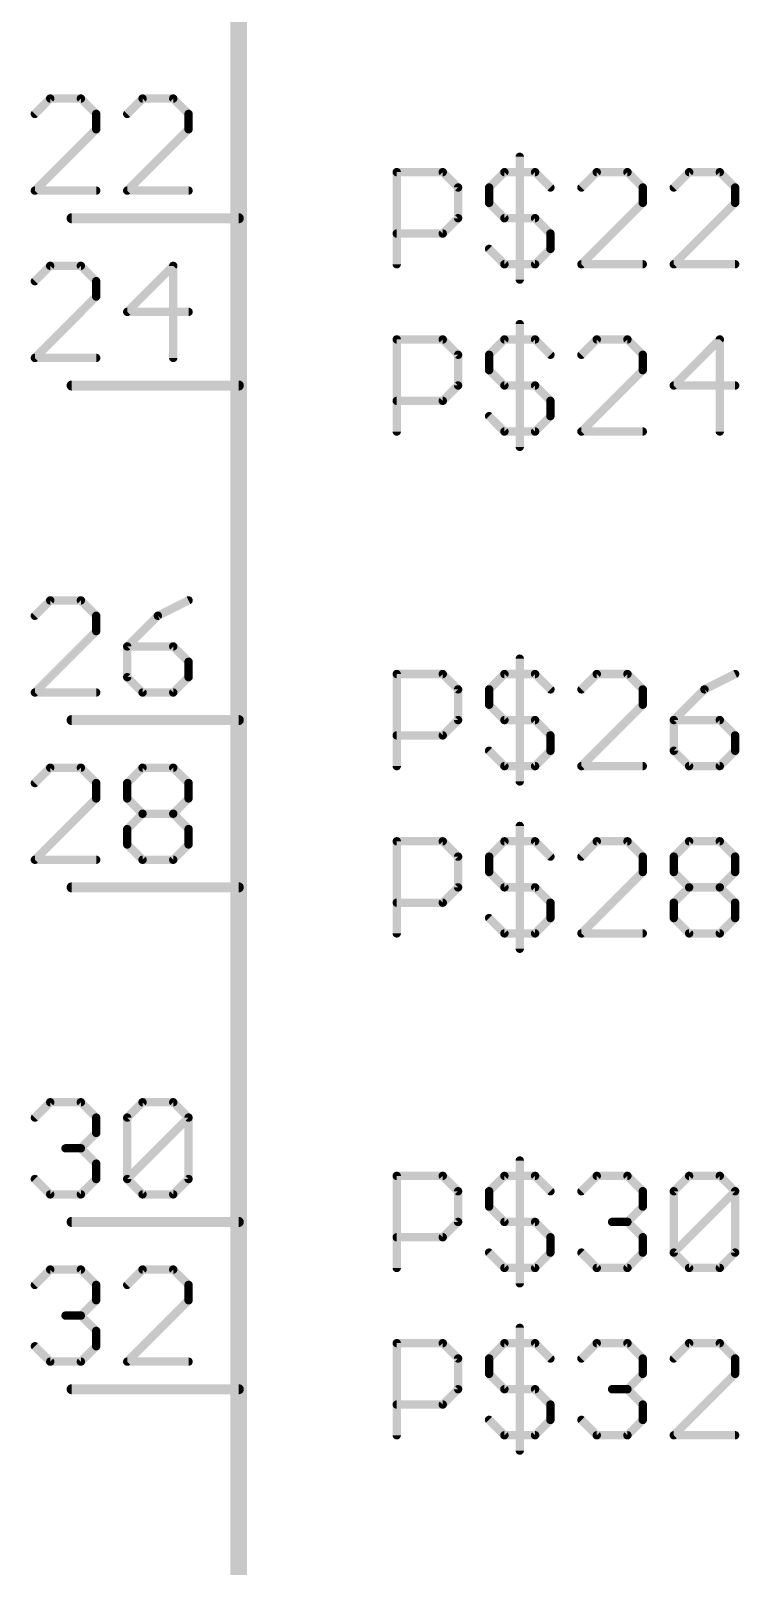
# Model space of a CAD drawing. Extents: x -72 to 265, y -97 to 216.
# Drawn here: x -26.02 to -15.25, y 147.17 to 170.49 of the extents above; entities that cross this region are included whole.
import ezdxf

# ---------------------------------------------------------------- set-up
doc = ezdxf.new("R2010")
doc.units = 0
doc.layers.add('94', color=14, linetype='CONTINUOUS')
doc.layers.add('95', color=251, linetype='CONTINUOUS')

msp = doc.modelspace()

# ---------------------------------------------------------------- linework, layer by layer
at = {"layer": '94'}
for points, const_width in [([(-22.86, 210.82), (-22.86, 132.08)], 0.254), ([(-25.4, 167.64), (-22.86, 167.64)], 0.1524), ([(-25.4, 165.1), (-22.86, 165.1)], 0.1524), ([(-25.4, 160.02), (-22.86, 160.02)], 0.1524), ([(-25.4, 157.48), (-22.86, 157.48)], 0.1524), ([(-25.4, 152.4), (-22.86, 152.4)], 0.1524), ([(-25.4, 149.86), (-22.86, 149.86)], 0.1524)]:
    msp.add_lwpolyline(points, dxfattribs=dict(at, const_width=const_width))
at = {"layer": '94', "const_width": 0.0762}
for points in [[(-25.4, 167.6781, 1), (-25.4, 167.6019)], [(-22.86, 167.6019, 1), (-22.86, 167.6781)], [(-25.4, 165.1381, 1), (-25.4, 165.0619)], [(-22.86, 165.0619, 1), (-22.86, 165.1381)], [(-25.4, 160.0581, 1), (-25.4, 159.9819)], [(-22.86, 159.9819, 1), (-22.86, 160.0581)], [(-25.4, 157.5181, 1), (-25.4, 157.4419)], [(-22.86, 157.4419, 1), (-22.86, 157.5181)], [(-25.4, 152.4381, 1), (-25.4, 152.3619)], [(-22.86, 152.3619, 1), (-22.86, 152.4381)], [(-25.4, 149.8981, 1), (-25.4, 149.8219)], [(-22.86, 149.8219, 1), (-22.86, 149.8981)]]:
    msp.add_lwpolyline(points, format="xyb", dxfattribs=at)
at = {"layer": '95', "const_width": 0.127}
for points in [[(-25.7256, 169.4573), (-25.9587, 169.2243)], [(-25.2596, 169.4573), (-25.7256, 169.4573)], [(-25.0265, 169.2243), (-25.2596, 169.4573)], [(-24.3223, 169.4573), (-24.5554, 169.2243)], [(-23.8563, 169.4573), (-24.3223, 169.4573)], [(-23.6233, 169.2243), (-23.8563, 169.4573)], [(-25.0265, 168.9912), (-25.0265, 169.2243)], [(-23.6233, 168.9912), (-23.6233, 169.2243)], [(-25.9587, 168.0591), (-25.0265, 168.9912)], [(-24.5554, 168.0591), (-23.6233, 168.9912)], [(-18.5904, 168.5727), (-18.5904, 166.7085)], [(-20.4597, 166.9415), (-20.4597, 168.3397)], [(-20.4597, 168.3397), (-19.7606, 168.3397)], [(-19.7606, 168.3397), (-19.5276, 168.1067)], [(-19.0564, 168.1067), (-18.8234, 168.3397)], [(-18.8234, 168.3397), (-18.3573, 168.3397)], [(-18.3573, 168.3397), (-18.1243, 168.1067)], [(-17.4201, 168.3397), (-17.6531, 168.1067)], [(-16.954, 168.3397), (-17.4201, 168.3397)], [(-16.721, 168.1067), (-16.954, 168.3397)], [(-16.0168, 168.3397), (-16.2499, 168.1067)], [(-15.5508, 168.3397), (-16.0168, 168.3397)], [(-15.3177, 168.1067), (-15.5508, 168.3397)], [(-25.0265, 168.0591), (-25.9587, 168.0591)], [(-23.6233, 168.0591), (-24.5554, 168.0591)], [(-19.5276, 168.1067), (-19.5276, 167.6406)], [(-19.0564, 167.8736), (-19.0564, 168.1067)], [(-16.721, 167.8736), (-16.721, 168.1067)], [(-15.3177, 167.8736), (-15.3177, 168.1067)], [(-18.8234, 167.6406), (-19.0564, 167.8736)], [(-17.6531, 166.9415), (-16.721, 167.8736)], [(-16.2499, 166.9415), (-15.3177, 167.8736)], [(-19.5276, 167.6406), (-19.7606, 167.4076)], [(-18.3573, 167.6406), (-18.8234, 167.6406)], [(-18.1243, 167.4076), (-18.3573, 167.6406)], [(-19.7606, 167.4076), (-20.4597, 167.4076)], [(-18.1243, 167.1745), (-18.1243, 167.4076)], [(-19.0564, 167.1745), (-18.8234, 166.9415)], [(-18.3573, 166.9415), (-18.1243, 167.1745)], [(-25.7256, 166.9173), (-25.9587, 166.6843)], [(-25.2596, 166.9173), (-25.7256, 166.9173)], [(-25.0265, 166.6843), (-25.2596, 166.9173)], [(-23.8563, 166.9173), (-24.5554, 166.2182)], [(-23.8563, 165.5191), (-23.8563, 166.9173)], [(-18.8234, 166.9415), (-18.3573, 166.9415)], [(-16.721, 166.9415), (-17.6531, 166.9415)], [(-15.3177, 166.9415), (-16.2499, 166.9415)], [(-25.0265, 166.4512), (-25.0265, 166.6843)], [(-25.9587, 165.5191), (-25.0265, 166.4512)], [(-24.5554, 166.2182), (-23.6233, 166.2182)], [(-18.5904, 166.0327), (-18.5904, 164.1685)], [(-20.4597, 164.4015), (-20.4597, 165.7997)], [(-20.4597, 165.7997), (-19.7606, 165.7997)], [(-19.7606, 165.7997), (-19.5276, 165.5667)], [(-19.0564, 165.5667), (-18.8234, 165.7997)], [(-18.8234, 165.7997), (-18.3573, 165.7997)], [(-18.3573, 165.7997), (-18.1243, 165.5667)], [(-17.4201, 165.7997), (-17.6531, 165.5667)], [(-16.954, 165.7997), (-17.4201, 165.7997)], [(-16.721, 165.5667), (-16.954, 165.7997)], [(-15.5508, 165.7997), (-16.2499, 165.1006)], [(-15.5508, 164.4015), (-15.5508, 165.7997)], [(-25.0265, 165.5191), (-25.9587, 165.5191)], [(-19.5276, 165.5667), (-19.5276, 165.1006)], [(-19.0564, 165.3336), (-19.0564, 165.5667)], [(-16.721, 165.3336), (-16.721, 165.5667)], [(-18.8234, 165.1006), (-19.0564, 165.3336)], [(-17.6531, 164.4015), (-16.721, 165.3336)], [(-19.5276, 165.1006), (-19.7606, 164.8676)], [(-18.3573, 165.1006), (-18.8234, 165.1006)], [(-18.1243, 164.8676), (-18.3573, 165.1006)], [(-16.2499, 165.1006), (-15.3177, 165.1006)], [(-19.7606, 164.8676), (-20.4597, 164.8676)], [(-18.1243, 164.6345), (-18.1243, 164.8676)], [(-19.0564, 164.6345), (-18.8234, 164.4015)], [(-18.3573, 164.4015), (-18.1243, 164.6345)], [(-18.8234, 164.4015), (-18.3573, 164.4015)], [(-16.721, 164.4015), (-17.6531, 164.4015)], [(-25.7256, 161.8373), (-25.9587, 161.6043)], [(-25.2596, 161.8373), (-25.7256, 161.8373)], [(-25.0265, 161.6043), (-25.2596, 161.8373)], [(-23.6233, 161.8373), (-24.0893, 161.6043)], [(-25.0265, 161.3712), (-25.0265, 161.6043)], [(-24.0893, 161.6043), (-24.5554, 161.1382)], [(-25.9587, 160.4391), (-25.0265, 161.3712)], [(-24.5554, 161.1382), (-24.5554, 160.6721)], [(-23.8563, 161.1382), (-24.5554, 161.1382)], [(-23.6233, 160.9052), (-23.8563, 161.1382)], [(-23.6233, 160.6721), (-23.6233, 160.9052)], [(-18.5904, 160.9527), (-18.5904, 159.0885)], [(-24.5554, 160.6721), (-24.3223, 160.4391)], [(-23.8563, 160.4391), (-23.6233, 160.6721)], [(-20.4597, 159.3215), (-20.4597, 160.7197)], [(-20.4597, 160.7197), (-19.7606, 160.7197)], [(-19.7606, 160.7197), (-19.5276, 160.4867)], [(-19.0564, 160.4867), (-18.8234, 160.7197)], [(-18.8234, 160.7197), (-18.3573, 160.7197)], [(-18.3573, 160.7197), (-18.1243, 160.4867)], [(-17.4201, 160.7197), (-17.6531, 160.4867)], [(-16.954, 160.7197), (-17.4201, 160.7197)], [(-16.721, 160.4867), (-16.954, 160.7197)], [(-15.3177, 160.7197), (-15.7838, 160.4867)], [(-25.0265, 160.4391), (-25.9587, 160.4391)], [(-24.3223, 160.4391), (-23.8563, 160.4391)], [(-19.5276, 160.4867), (-19.5276, 160.0206)], [(-19.0564, 160.2536), (-19.0564, 160.4867)], [(-16.721, 160.2536), (-16.721, 160.4867)], [(-15.7838, 160.4867), (-16.2499, 160.0206)], [(-18.8234, 160.0206), (-19.0564, 160.2536)], [(-17.6531, 159.3215), (-16.721, 160.2536)], [(-19.5276, 160.0206), (-19.7606, 159.7876)], [(-18.3573, 160.0206), (-18.8234, 160.0206)], [(-18.1243, 159.7876), (-18.3573, 160.0206)], [(-16.2499, 160.0206), (-16.2499, 159.5545)], [(-15.5508, 160.0206), (-16.2499, 160.0206)], [(-15.3177, 159.7876), (-15.5508, 160.0206)], [(-19.7606, 159.7876), (-20.4597, 159.7876)], [(-18.1243, 159.5545), (-18.1243, 159.7876)], [(-15.3177, 159.5545), (-15.3177, 159.7876)], [(-19.0564, 159.5545), (-18.8234, 159.3215)], [(-18.3573, 159.3215), (-18.1243, 159.5545)], [(-16.2499, 159.5545), (-16.0168, 159.3215)], [(-15.5508, 159.3215), (-15.3177, 159.5545)], [(-25.7256, 159.2973), (-25.9587, 159.0643)], [(-25.2596, 159.2973), (-25.7256, 159.2973)], [(-25.0265, 159.0643), (-25.2596, 159.2973)], [(-24.5554, 159.0643), (-24.3223, 159.2973)], [(-24.3223, 159.2973), (-23.8563, 159.2973)], [(-23.8563, 159.2973), (-23.6233, 159.0643)], [(-18.8234, 159.3215), (-18.3573, 159.3215)], [(-16.721, 159.3215), (-17.6531, 159.3215)], [(-16.0168, 159.3215), (-15.5508, 159.3215)], [(-25.0265, 158.8312), (-25.0265, 159.0643)], [(-24.5554, 158.8312), (-24.5554, 159.0643)], [(-23.6233, 159.0643), (-23.6233, 158.8312)], [(-25.9587, 157.8991), (-25.0265, 158.8312)], [(-24.3223, 158.5982), (-24.5554, 158.8312)], [(-23.6233, 158.8312), (-23.8563, 158.5982)], [(-24.5554, 158.3652), (-24.3223, 158.5982)], [(-24.3223, 158.5982), (-23.8563, 158.5982)], [(-23.8563, 158.5982), (-23.6233, 158.3652)], [(-24.5554, 158.1321), (-24.5554, 158.3652)], [(-23.6233, 158.3652), (-23.6233, 158.1321)], [(-18.5904, 158.4127), (-18.5904, 156.5485)], [(-24.3223, 157.8991), (-24.5554, 158.1321)], [(-23.6233, 158.1321), (-23.8563, 157.8991)], [(-20.4597, 156.7815), (-20.4597, 158.1797)], [(-20.4597, 158.1797), (-19.7606, 158.1797)], [(-19.7606, 158.1797), (-19.5276, 157.9467)], [(-19.0564, 157.9467), (-18.8234, 158.1797)], [(-18.8234, 158.1797), (-18.3573, 158.1797)], [(-18.3573, 158.1797), (-18.1243, 157.9467)], [(-17.4201, 158.1797), (-17.6531, 157.9467)], [(-16.954, 158.1797), (-17.4201, 158.1797)], [(-16.721, 157.9467), (-16.954, 158.1797)], [(-16.2499, 157.9467), (-16.0168, 158.1797)], [(-16.0168, 158.1797), (-15.5508, 158.1797)], [(-15.5508, 158.1797), (-15.3177, 157.9467)], [(-25.0265, 157.8991), (-25.9587, 157.8991)], [(-23.8563, 157.8991), (-24.3223, 157.8991)], [(-19.5276, 157.9467), (-19.5276, 157.4806)], [(-19.0564, 157.7136), (-19.0564, 157.9467)], [(-16.721, 157.7136), (-16.721, 157.9467)], [(-16.2499, 157.7136), (-16.2499, 157.9467)], [(-15.3177, 157.9467), (-15.3177, 157.7136)], [(-18.8234, 157.4806), (-19.0564, 157.7136)], [(-17.6531, 156.7815), (-16.721, 157.7136)], [(-16.0168, 157.4806), (-16.2499, 157.7136)], [(-15.3177, 157.7136), (-15.5508, 157.4806)], [(-19.5276, 157.4806), (-19.7606, 157.2476)], [(-18.3573, 157.4806), (-18.8234, 157.4806)], [(-18.1243, 157.2476), (-18.3573, 157.4806)], [(-16.2499, 157.2476), (-16.0168, 157.4806)], [(-16.0168, 157.4806), (-15.5508, 157.4806)], [(-15.5508, 157.4806), (-15.3177, 157.2476)], [(-19.7606, 157.2476), (-20.4597, 157.2476)], [(-18.1243, 157.0145), (-18.1243, 157.2476)], [(-16.2499, 157.0145), (-16.2499, 157.2476)], [(-15.3177, 157.2476), (-15.3177, 157.0145)], [(-19.0564, 157.0145), (-18.8234, 156.7815)], [(-18.3573, 156.7815), (-18.1243, 157.0145)], [(-16.0168, 156.7815), (-16.2499, 157.0145)], [(-15.3177, 157.0145), (-15.5508, 156.7815)], [(-18.8234, 156.7815), (-18.3573, 156.7815)], [(-16.721, 156.7815), (-17.6531, 156.7815)], [(-15.5508, 156.7815), (-16.0168, 156.7815)], [(-25.9587, 153.9843), (-25.7256, 154.2173)], [(-25.7256, 154.2173), (-25.2596, 154.2173)], [(-25.2596, 154.2173), (-25.0265, 153.9843)], [(-24.5554, 153.9843), (-24.3223, 154.2173)], [(-24.3223, 154.2173), (-23.8563, 154.2173)], [(-23.8563, 154.2173), (-23.6233, 153.9843)], [(-25.0265, 153.9843), (-25.0265, 153.7512)], [(-24.5554, 153.0521), (-24.5554, 153.9843)], [(-24.5554, 153.0521), (-23.6233, 153.9843)], [(-23.6233, 153.9843), (-23.6233, 153.0521)], [(-25.0265, 153.7512), (-25.2596, 153.5182)], [(-25.2596, 153.5182), (-25.4926, 153.5182)], [(-25.2596, 153.5182), (-25.0265, 153.2852)], [(-25.0265, 153.2852), (-25.0265, 153.0521)], [(-18.5904, 153.3327), (-18.5904, 151.4685)], [(-25.7256, 152.8191), (-25.9587, 153.0521)], [(-25.0265, 153.0521), (-25.2596, 152.8191)], [(-24.3223, 152.8191), (-24.5554, 153.0521)], [(-23.6233, 153.0521), (-23.8563, 152.8191)], [(-20.4597, 151.7015), (-20.4597, 153.0997)], [(-20.4597, 153.0997), (-19.7606, 153.0997)], [(-19.7606, 153.0997), (-19.5276, 152.8667)], [(-19.0564, 152.8667), (-18.8234, 153.0997)], [(-18.8234, 153.0997), (-18.3573, 153.0997)], [(-18.3573, 153.0997), (-18.1243, 152.8667)], [(-17.6531, 152.8667), (-17.4201, 153.0997)], [(-17.4201, 153.0997), (-16.954, 153.0997)], [(-16.954, 153.0997), (-16.721, 152.8667)], [(-16.2499, 152.8667), (-16.0168, 153.0997)], [(-16.0168, 153.0997), (-15.5508, 153.0997)], [(-15.5508, 153.0997), (-15.3177, 152.8667)], [(-25.2596, 152.8191), (-25.7256, 152.8191)], [(-23.8563, 152.8191), (-24.3223, 152.8191)], [(-19.5276, 152.8667), (-19.5276, 152.4006)], [(-19.0564, 152.6336), (-19.0564, 152.8667)], [(-16.721, 152.8667), (-16.721, 152.6336)], [(-16.2499, 151.9345), (-16.2499, 152.8667)], [(-16.2499, 151.9345), (-15.3177, 152.8667)], [(-15.3177, 152.8667), (-15.3177, 151.9345)], [(-18.8234, 152.4006), (-19.0564, 152.6336)], [(-16.721, 152.6336), (-16.954, 152.4006)], [(-19.5276, 152.4006), (-19.7606, 152.1676)], [(-18.3573, 152.4006), (-18.8234, 152.4006)], [(-18.1243, 152.1676), (-18.3573, 152.4006)], [(-16.954, 152.4006), (-17.1871, 152.4006)], [(-16.954, 152.4006), (-16.721, 152.1676)], [(-19.7606, 152.1676), (-20.4597, 152.1676)], [(-18.1243, 151.9345), (-18.1243, 152.1676)], [(-16.721, 152.1676), (-16.721, 151.9345)], [(-19.0564, 151.9345), (-18.8234, 151.7015)], [(-18.3573, 151.7015), (-18.1243, 151.9345)], [(-17.4201, 151.7015), (-17.6531, 151.9345)], [(-16.721, 151.9345), (-16.954, 151.7015)], [(-16.0168, 151.7015), (-16.2499, 151.9345)], [(-15.3177, 151.9345), (-15.5508, 151.7015)], [(-25.9587, 151.4443), (-25.7256, 151.6773)], [(-25.7256, 151.6773), (-25.2596, 151.6773)], [(-25.2596, 151.6773), (-25.0265, 151.4443)], [(-24.3223, 151.6773), (-24.5554, 151.4443)], [(-23.8563, 151.6773), (-24.3223, 151.6773)], [(-23.6233, 151.4443), (-23.8563, 151.6773)], [(-18.8234, 151.7015), (-18.3573, 151.7015)], [(-16.954, 151.7015), (-17.4201, 151.7015)], [(-15.5508, 151.7015), (-16.0168, 151.7015)], [(-25.0265, 151.4443), (-25.0265, 151.2112)], [(-23.6233, 151.2112), (-23.6233, 151.4443)], [(-25.0265, 151.2112), (-25.2596, 150.9782)], [(-24.5554, 150.2791), (-23.6233, 151.2112)], [(-25.2596, 150.9782), (-25.4926, 150.9782)], [(-25.2596, 150.9782), (-25.0265, 150.7452)], [(-18.5904, 150.7927), (-18.5904, 148.9285)], [(-25.0265, 150.7452), (-25.0265, 150.5121)], [(-20.4597, 149.1615), (-20.4597, 150.5597)], [(-20.4597, 150.5597), (-19.7606, 150.5597)], [(-19.7606, 150.5597), (-19.5276, 150.3267)], [(-19.0564, 150.3267), (-18.8234, 150.5597)], [(-18.8234, 150.5597), (-18.3573, 150.5597)], [(-18.3573, 150.5597), (-18.1243, 150.3267)], [(-17.6531, 150.3267), (-17.4201, 150.5597)], [(-17.4201, 150.5597), (-16.954, 150.5597)], [(-16.954, 150.5597), (-16.721, 150.3267)], [(-16.0168, 150.5597), (-16.2499, 150.3267)], [(-15.5508, 150.5597), (-16.0168, 150.5597)], [(-15.3177, 150.3267), (-15.5508, 150.5597)], [(-25.7256, 150.2791), (-25.9587, 150.5121)], [(-25.0265, 150.5121), (-25.2596, 150.2791)], [(-19.5276, 150.3267), (-19.5276, 149.8606)], [(-19.0564, 150.0936), (-19.0564, 150.3267)], [(-16.721, 150.3267), (-16.721, 150.0936)], [(-15.3177, 150.0936), (-15.3177, 150.3267)], [(-25.2596, 150.2791), (-25.7256, 150.2791)], [(-23.6233, 150.2791), (-24.5554, 150.2791)], [(-18.8234, 149.8606), (-19.0564, 150.0936)], [(-16.721, 150.0936), (-16.954, 149.8606)], [(-16.2499, 149.1615), (-15.3177, 150.0936)], [(-19.5276, 149.8606), (-19.7606, 149.6276)], [(-18.3573, 149.8606), (-18.8234, 149.8606)], [(-18.1243, 149.6276), (-18.3573, 149.8606)], [(-16.954, 149.8606), (-17.1871, 149.8606)], [(-16.954, 149.8606), (-16.721, 149.6276)], [(-19.7606, 149.6276), (-20.4597, 149.6276)], [(-18.1243, 149.3945), (-18.1243, 149.6276)], [(-16.721, 149.6276), (-16.721, 149.3945)], [(-19.0564, 149.3945), (-18.8234, 149.1615)], [(-18.3573, 149.1615), (-18.1243, 149.3945)], [(-17.4201, 149.1615), (-17.6531, 149.3945)], [(-16.721, 149.3945), (-16.954, 149.1615)], [(-18.8234, 149.1615), (-18.3573, 149.1615)], [(-16.954, 149.1615), (-17.4201, 149.1615)], [(-15.3177, 149.1615), (-16.2499, 149.1615)]]:
    msp.add_lwpolyline(points, dxfattribs=at)
at = {"layer": '95', "const_width": 0.0635}
for points in [[(-25.7256, 169.489, 1), (-25.7256, 169.4255)], [(-25.7032, 169.4348, 1), (-25.7481, 169.4797)], [(-25.2371, 169.4797, 1), (-25.282, 169.4348)], [(-25.2596, 169.4255, 1), (-25.2596, 169.489)], [(-24.3223, 169.489, 1), (-24.3223, 169.4255)], [(-24.2999, 169.4348, 1), (-24.3448, 169.4797)], [(-23.8338, 169.4797, 1), (-23.8787, 169.4348)], [(-23.8563, 169.4255, 1), (-23.8563, 169.489)], [(-25.9811, 169.2467, 1), (-25.9362, 169.2018)], [(-24.9948, 169.2243, 1), (-25.0583, 169.2243)], [(-25.049, 169.2018, 1), (-25.0041, 169.2467)], [(-24.5778, 169.2467, 1), (-24.5329, 169.2018)], [(-23.5915, 169.2243, 1), (-23.655, 169.2243)], [(-23.6457, 169.2018, 1), (-23.6008, 169.2467)], [(-25.0041, 168.9688, 1), (-25.049, 169.0137)], [(-23.6008, 168.9688, 1), (-23.6457, 169.0137)], [(-25.0583, 168.9912, 1), (-24.9948, 168.9912)], [(-23.655, 168.9912, 1), (-23.5915, 168.9912)], [(-18.5586, 168.5727, 1), (-18.6221, 168.5727)], [(-20.428, 168.3397, 1), (-20.4915, 168.3397)], [(-20.4597, 168.3714, 1), (-20.4597, 168.3079)], [(-19.7382, 168.3621, 1), (-19.7831, 168.3172)], [(-19.7606, 168.3079, 1), (-19.7606, 168.3714)], [(-18.8234, 168.3714, 1), (-18.8234, 168.3079)], [(-18.8009, 168.3172, 1), (-18.8458, 168.3621)], [(-18.3349, 168.3621, 1), (-18.3798, 168.3172)], [(-18.3573, 168.3079, 1), (-18.3573, 168.3714)], [(-17.4201, 168.3714, 1), (-17.4201, 168.3079)], [(-17.3977, 168.3172, 1), (-17.4426, 168.3621)], [(-16.9316, 168.3621, 1), (-16.9765, 168.3172)], [(-16.954, 168.3079, 1), (-16.954, 168.3714)], [(-16.0168, 168.3714, 1), (-16.0168, 168.3079)], [(-15.9944, 168.3172, 1), (-16.0393, 168.3621)], [(-15.5283, 168.3621, 1), (-15.5732, 168.3172)], [(-15.5508, 168.3079, 1), (-15.5508, 168.3714)], [(-25.9811, 168.0816, 1), (-25.9362, 168.0366)], [(-25.9587, 168.0908, 1), (-25.9587, 168.0274)], [(-25.0265, 168.0274, 1), (-25.0265, 168.0908)], [(-24.5778, 168.0816, 1), (-24.5329, 168.0366)], [(-24.5554, 168.0908, 1), (-24.5554, 168.0274)], [(-23.6233, 168.0274, 1), (-23.6233, 168.0908)], [(-19.4958, 168.1067, 1), (-19.5593, 168.1067)], [(-19.55, 168.0842, 1), (-19.5051, 168.1291)], [(-19.0247, 168.1067, 1), (-19.0882, 168.1067)], [(-19.0789, 168.1291, 1), (-19.034, 168.0842)], [(-18.1467, 168.0842, 1), (-18.1018, 168.1291)], [(-17.6756, 168.1291, 1), (-17.6307, 168.0842)], [(-16.6893, 168.1067, 1), (-16.7528, 168.1067)], [(-16.7435, 168.0842, 1), (-16.6986, 168.1291)], [(-16.2723, 168.1291, 1), (-16.2274, 168.0842)], [(-15.286, 168.1067, 1), (-15.3495, 168.1067)], [(-15.3402, 168.0842, 1), (-15.2953, 168.1291)], [(-19.034, 167.8961, 1), (-19.0789, 167.8512)], [(-19.0882, 167.8736, 1), (-19.0247, 167.8736)], [(-16.7528, 167.8736, 1), (-16.6893, 167.8736)], [(-16.6986, 167.8512, 1), (-16.7435, 167.8961)], [(-15.3495, 167.8736, 1), (-15.286, 167.8736)], [(-15.2953, 167.8512, 1), (-15.3402, 167.8961)], [(-19.5593, 167.6406, 1), (-19.4958, 167.6406)], [(-19.5051, 167.6181, 1), (-19.55, 167.663)], [(-18.8234, 167.6723, 1), (-18.8234, 167.6088)], [(-18.8458, 167.6181, 1), (-18.8009, 167.663)], [(-18.3349, 167.663, 1), (-18.3798, 167.6181)], [(-18.3573, 167.6088, 1), (-18.3573, 167.6723)], [(-20.4597, 167.4393, 1), (-20.4597, 167.3758)], [(-19.7831, 167.43, 1), (-19.7382, 167.3851)], [(-19.7606, 167.3758, 1), (-19.7606, 167.4393)], [(-18.0925, 167.4076, 1), (-18.156, 167.4076)], [(-18.1467, 167.3851, 1), (-18.1018, 167.43)], [(-19.034, 167.197, 1), (-19.0789, 167.1521)], [(-18.156, 167.1745, 1), (-18.0925, 167.1745)], [(-18.1018, 167.1521, 1), (-18.1467, 167.197)], [(-25.7256, 166.949, 1), (-25.7256, 166.8855)], [(-25.7032, 166.8948, 1), (-25.7481, 166.9397)], [(-25.2371, 166.9397, 1), (-25.282, 166.8948)], [(-25.2596, 166.8855, 1), (-25.2596, 166.949)], [(-23.8245, 166.9173, 1), (-23.888, 166.9173)], [(-23.8338, 166.8948, 1), (-23.8787, 166.9397)], [(-20.4915, 166.9415, 1), (-20.428, 166.9415)], [(-18.8234, 166.9733, 1), (-18.8234, 166.9098)], [(-18.8458, 166.919, 1), (-18.8009, 166.964)], [(-18.3798, 166.964, 1), (-18.3349, 166.919)], [(-18.3573, 166.9098, 1), (-18.3573, 166.9733)], [(-17.6756, 166.964, 1), (-17.6307, 166.919)], [(-17.6531, 166.9733, 1), (-17.6531, 166.9098)], [(-16.721, 166.9098, 1), (-16.721, 166.9733)], [(-16.2499, 166.9733, 1), (-16.2499, 166.9098)], [(-16.2723, 166.964, 1), (-16.2274, 166.919)], [(-15.3177, 166.9098, 1), (-15.3177, 166.9733)], [(-25.9811, 166.7067, 1), (-25.9362, 166.6618)], [(-24.9948, 166.6843, 1), (-25.0583, 166.6843)], [(-25.049, 166.6618, 1), (-25.0041, 166.7067)], [(-18.6221, 166.7085, 1), (-18.5586, 166.7085)], [(-25.0583, 166.4512, 1), (-24.9948, 166.4512)], [(-25.0041, 166.4288, 1), (-25.049, 166.4737)], [(-24.5554, 166.2499, 1), (-24.5554, 166.1864)], [(-24.5778, 166.2406, 1), (-24.5329, 166.1957)], [(-23.6233, 166.1864, 1), (-23.6233, 166.2499)], [(-18.5586, 166.0327, 1), (-18.6221, 166.0327)], [(-20.428, 165.7997, 1), (-20.4915, 165.7997)], [(-20.4597, 165.8314, 1), (-20.4597, 165.7679)], [(-19.7382, 165.8221, 1), (-19.7831, 165.7772)], [(-19.7606, 165.7679, 1), (-19.7606, 165.8314)], [(-18.8234, 165.8314, 1), (-18.8234, 165.7679)], [(-18.8009, 165.7772, 1), (-18.8458, 165.8221)], [(-18.3349, 165.8221, 1), (-18.3798, 165.7772)], [(-18.3573, 165.7679, 1), (-18.3573, 165.8314)], [(-17.4201, 165.8314, 1), (-17.4201, 165.7679)], [(-17.3977, 165.7772, 1), (-17.4426, 165.8221)], [(-16.9316, 165.8221, 1), (-16.9765, 165.7772)], [(-16.954, 165.7679, 1), (-16.954, 165.8314)], [(-15.519, 165.7997, 1), (-15.5825, 165.7997)], [(-15.5283, 165.7772, 1), (-15.5732, 165.8221)], [(-25.9811, 165.5416, 1), (-25.9362, 165.4966)], [(-25.9587, 165.5508, 1), (-25.9587, 165.4874)], [(-25.0265, 165.4874, 1), (-25.0265, 165.5508)], [(-23.888, 165.5191, 1), (-23.8245, 165.5191)], [(-19.4958, 165.5667, 1), (-19.5593, 165.5667)], [(-19.55, 165.5442, 1), (-19.5051, 165.5891)], [(-19.0247, 165.5667, 1), (-19.0882, 165.5667)], [(-19.0789, 165.5891, 1), (-19.034, 165.5442)], [(-18.1467, 165.5442, 1), (-18.1018, 165.5891)], [(-17.6756, 165.5891, 1), (-17.6307, 165.5442)], [(-16.6893, 165.5667, 1), (-16.7528, 165.5667)], [(-16.7435, 165.5442, 1), (-16.6986, 165.5891)], [(-19.034, 165.3561, 1), (-19.0789, 165.3112)], [(-19.0882, 165.3336, 1), (-19.0247, 165.3336)], [(-16.7528, 165.3336, 1), (-16.6893, 165.3336)], [(-16.6986, 165.3112, 1), (-16.7435, 165.3561)], [(-19.5593, 165.1006, 1), (-19.4958, 165.1006)], [(-19.5051, 165.0781, 1), (-19.55, 165.123)], [(-18.8234, 165.1323, 1), (-18.8234, 165.0688)], [(-18.8458, 165.0781, 1), (-18.8009, 165.123)], [(-18.3349, 165.123, 1), (-18.3798, 165.0781)], [(-18.3573, 165.0688, 1), (-18.3573, 165.1323)], [(-16.2499, 165.1323, 1), (-16.2499, 165.0688)], [(-16.2723, 165.123, 1), (-16.2274, 165.0781)], [(-15.3177, 165.0688, 1), (-15.3177, 165.1323)], [(-20.4597, 164.8993, 1), (-20.4597, 164.8358)], [(-19.7831, 164.89, 1), (-19.7382, 164.8451)], [(-19.7606, 164.8358, 1), (-19.7606, 164.8993)], [(-18.0925, 164.8676, 1), (-18.156, 164.8676)], [(-18.1467, 164.8451, 1), (-18.1018, 164.89)], [(-19.034, 164.657, 1), (-19.0789, 164.6121)], [(-18.156, 164.6345, 1), (-18.0925, 164.6345)], [(-18.1018, 164.6121, 1), (-18.1467, 164.657)], [(-20.4915, 164.4015, 1), (-20.428, 164.4015)], [(-18.8234, 164.4332, 1), (-18.8234, 164.3698)], [(-18.8458, 164.379, 1), (-18.8009, 164.424)], [(-18.3798, 164.424, 1), (-18.3349, 164.379)], [(-18.3573, 164.3698, 1), (-18.3573, 164.4332)], [(-17.6756, 164.424, 1), (-17.6307, 164.379)], [(-17.6531, 164.4332, 1), (-17.6531, 164.3698)], [(-16.721, 164.3698, 1), (-16.721, 164.4332)], [(-15.5825, 164.4015, 1), (-15.519, 164.4015)], [(-18.6221, 164.1685, 1), (-18.5586, 164.1685)], [(-25.7256, 161.869, 1), (-25.7256, 161.8055)], [(-25.7032, 161.8148, 1), (-25.7481, 161.8597)], [(-25.2371, 161.8597, 1), (-25.282, 161.8148)], [(-25.2596, 161.8055, 1), (-25.2596, 161.869)], [(-23.6091, 161.8089, 1), (-23.6374, 161.8657)], [(-25.9811, 161.6267, 1), (-25.9362, 161.5818)], [(-24.9948, 161.6043, 1), (-25.0583, 161.6043)], [(-25.049, 161.5818, 1), (-25.0041, 161.6267)], [(-24.1035, 161.6327, 1), (-24.0751, 161.5759)], [(-24.0669, 161.5818, 1), (-24.1118, 161.6267)], [(-25.0583, 161.3712, 1), (-24.9948, 161.3712)], [(-25.0041, 161.3488, 1), (-25.049, 161.3937)], [(-24.5554, 161.1699, 1), (-24.5554, 161.1064)], [(-24.5236, 161.1382, 1), (-24.5871, 161.1382)], [(-24.5778, 161.1606, 1), (-24.5329, 161.1157)], [(-23.8338, 161.1606, 1), (-23.8787, 161.1157)], [(-23.8563, 161.1064, 1), (-23.8563, 161.1699)], [(-23.5915, 160.9052, 1), (-23.655, 160.9052)], [(-23.6457, 160.8827, 1), (-23.6008, 160.9276)], [(-18.5586, 160.9527, 1), (-18.6221, 160.9527)], [(-24.5329, 160.6946, 1), (-24.5778, 160.6497)], [(-24.5871, 160.6721, 1), (-24.5236, 160.6721)], [(-23.655, 160.6721, 1), (-23.5915, 160.6721)], [(-23.6008, 160.6497, 1), (-23.6457, 160.6946)], [(-20.428, 160.7197, 1), (-20.4915, 160.7197)], [(-20.4597, 160.7514, 1), (-20.4597, 160.6879)], [(-19.7382, 160.7421, 1), (-19.7831, 160.6972)], [(-19.7606, 160.6879, 1), (-19.7606, 160.7514)], [(-18.8234, 160.7514, 1), (-18.8234, 160.6879)], [(-18.8009, 160.6972, 1), (-18.8458, 160.7421)], [(-18.3349, 160.7421, 1), (-18.3798, 160.6972)], [(-18.3573, 160.6879, 1), (-18.3573, 160.7514)], [(-17.4201, 160.7514, 1), (-17.4201, 160.6879)], [(-17.3977, 160.6972, 1), (-17.4426, 160.7421)], [(-16.9316, 160.7421, 1), (-16.9765, 160.6972)], [(-16.954, 160.6879, 1), (-16.954, 160.7514)], [(-15.3035, 160.6913, 1), (-15.3319, 160.7481)], [(-25.9811, 160.4616, 1), (-25.9362, 160.4166)], [(-25.9587, 160.4708, 1), (-25.9587, 160.4074)], [(-25.0265, 160.4074, 1), (-25.0265, 160.4708)], [(-24.3223, 160.4708, 1), (-24.3223, 160.4074)], [(-24.3448, 160.4166, 1), (-24.2999, 160.4616)], [(-23.8787, 160.4616, 1), (-23.8338, 160.4166)], [(-23.8563, 160.4074, 1), (-23.8563, 160.4708)], [(-19.4958, 160.4867, 1), (-19.5593, 160.4867)], [(-19.55, 160.4642, 1), (-19.5051, 160.5091)], [(-19.0247, 160.4867, 1), (-19.0882, 160.4867)], [(-19.0789, 160.5091, 1), (-19.034, 160.4642)], [(-18.1467, 160.4642, 1), (-18.1018, 160.5091)], [(-17.6756, 160.5091, 1), (-17.6307, 160.4642)], [(-16.6893, 160.4867, 1), (-16.7528, 160.4867)], [(-16.7435, 160.4642, 1), (-16.6986, 160.5091)], [(-15.798, 160.5151, 1), (-15.7696, 160.4583)], [(-15.7614, 160.4642, 1), (-15.8063, 160.5091)], [(-19.034, 160.2761, 1), (-19.0789, 160.2312)], [(-19.0882, 160.2536, 1), (-19.0247, 160.2536)], [(-16.7528, 160.2536, 1), (-16.6893, 160.2536)], [(-16.6986, 160.2312, 1), (-16.7435, 160.2761)], [(-19.5593, 160.0206, 1), (-19.4958, 160.0206)], [(-19.5051, 159.9981, 1), (-19.55, 160.043)], [(-18.8234, 160.0523, 1), (-18.8234, 159.9888)], [(-18.8458, 159.9981, 1), (-18.8009, 160.043)], [(-18.3349, 160.043, 1), (-18.3798, 159.9981)], [(-18.3573, 159.9888, 1), (-18.3573, 160.0523)], [(-16.2181, 160.0206, 1), (-16.2816, 160.0206)], [(-16.2499, 160.0523, 1), (-16.2499, 159.9888)], [(-16.2723, 160.043, 1), (-16.2274, 159.9981)], [(-15.5283, 160.043, 1), (-15.5732, 159.9981)], [(-15.5508, 159.9888, 1), (-15.5508, 160.0523)], [(-20.4597, 159.8193, 1), (-20.4597, 159.7558)], [(-19.7831, 159.81, 1), (-19.7382, 159.7651)], [(-19.7606, 159.7558, 1), (-19.7606, 159.8193)], [(-18.0925, 159.7876, 1), (-18.156, 159.7876)], [(-18.1467, 159.7651, 1), (-18.1018, 159.81)], [(-15.286, 159.7876, 1), (-15.3495, 159.7876)], [(-15.3402, 159.7651, 1), (-15.2953, 159.81)], [(-19.034, 159.577, 1), (-19.0789, 159.5321)], [(-18.156, 159.5545, 1), (-18.0925, 159.5545)], [(-18.1018, 159.5321, 1), (-18.1467, 159.577)], [(-16.2816, 159.5545, 1), (-16.2181, 159.5545)], [(-16.2274, 159.577, 1), (-16.2723, 159.5321)], [(-15.3495, 159.5545, 1), (-15.286, 159.5545)], [(-15.2953, 159.5321, 1), (-15.3402, 159.577)], [(-25.7256, 159.329, 1), (-25.7256, 159.2655)], [(-25.7032, 159.2748, 1), (-25.7481, 159.3197)], [(-25.2371, 159.3197, 1), (-25.282, 159.2748)], [(-25.2596, 159.2655, 1), (-25.2596, 159.329)], [(-24.3223, 159.329, 1), (-24.3223, 159.2655)], [(-24.2999, 159.2748, 1), (-24.3448, 159.3197)], [(-23.8338, 159.3197, 1), (-23.8787, 159.2748)], [(-23.8563, 159.2655, 1), (-23.8563, 159.329)], [(-20.4915, 159.3215, 1), (-20.428, 159.3215)], [(-18.8234, 159.3533, 1), (-18.8234, 159.2898)], [(-18.8458, 159.299, 1), (-18.8009, 159.344)], [(-18.3798, 159.344, 1), (-18.3349, 159.299)], [(-18.3573, 159.2898, 1), (-18.3573, 159.3533)], [(-17.6756, 159.344, 1), (-17.6307, 159.299)], [(-17.6531, 159.3533, 1), (-17.6531, 159.2898)], [(-16.721, 159.2898, 1), (-16.721, 159.3533)], [(-16.0168, 159.3533, 1), (-16.0168, 159.2898)], [(-16.0393, 159.299, 1), (-15.9944, 159.344)], [(-15.5732, 159.344, 1), (-15.5283, 159.299)], [(-15.5508, 159.2898, 1), (-15.5508, 159.3533)], [(-25.9811, 159.0867, 1), (-25.9362, 159.0418)], [(-24.9948, 159.0643, 1), (-25.0583, 159.0643)], [(-25.049, 159.0418, 1), (-25.0041, 159.0867)], [(-24.5236, 159.0643, 1), (-24.5871, 159.0643)], [(-24.5778, 159.0867, 1), (-24.5329, 159.0418)], [(-23.5915, 159.0643, 1), (-23.655, 159.0643)], [(-23.6457, 159.0418, 1), (-23.6008, 159.0867)], [(-18.6221, 159.0885, 1), (-18.5586, 159.0885)], [(-25.0583, 158.8312, 1), (-24.9948, 158.8312)], [(-25.0041, 158.8088, 1), (-25.049, 158.8537)], [(-24.5329, 158.8537, 1), (-24.5778, 158.8088)], [(-24.5871, 158.8312, 1), (-24.5236, 158.8312)], [(-23.655, 158.8312, 1), (-23.5915, 158.8312)], [(-23.6008, 158.8088, 1), (-23.6457, 158.8537)], [(-24.3223, 158.6299, 1), (-24.3223, 158.5664)], [(-24.2999, 158.5757, 1), (-24.3448, 158.6206)], [(-24.3448, 158.5757, 1), (-24.2999, 158.6206)], [(-23.8338, 158.6206, 1), (-23.8787, 158.5757)], [(-23.8787, 158.6206, 1), (-23.8338, 158.5757)], [(-23.8563, 158.5664, 1), (-23.8563, 158.6299)], [(-24.5236, 158.3652, 1), (-24.5871, 158.3652)], [(-24.5778, 158.3876, 1), (-24.5329, 158.3427)], [(-23.5915, 158.3652, 1), (-23.655, 158.3652)], [(-23.6457, 158.3427, 1), (-23.6008, 158.3876)], [(-18.5586, 158.4127, 1), (-18.6221, 158.4127)], [(-24.5329, 158.1546, 1), (-24.5778, 158.1097)], [(-24.5871, 158.1321, 1), (-24.5236, 158.1321)], [(-23.655, 158.1321, 1), (-23.5915, 158.1321)], [(-23.6008, 158.1097, 1), (-23.6457, 158.1546)], [(-20.428, 158.1797, 1), (-20.4915, 158.1797)], [(-20.4597, 158.2114, 1), (-20.4597, 158.1479)], [(-19.7382, 158.2021, 1), (-19.7831, 158.1572)], [(-19.7606, 158.1479, 1), (-19.7606, 158.2114)], [(-18.8234, 158.2114, 1), (-18.8234, 158.1479)], [(-18.8009, 158.1572, 1), (-18.8458, 158.2021)], [(-18.3349, 158.2021, 1), (-18.3798, 158.1572)], [(-18.3573, 158.1479, 1), (-18.3573, 158.2114)], [(-17.4201, 158.2114, 1), (-17.4201, 158.1479)], [(-17.3977, 158.1572, 1), (-17.4426, 158.2021)], [(-16.9316, 158.2021, 1), (-16.9765, 158.1572)], [(-16.954, 158.1479, 1), (-16.954, 158.2114)], [(-16.0168, 158.2114, 1), (-16.0168, 158.1479)], [(-15.9944, 158.1572, 1), (-16.0393, 158.2021)], [(-15.5283, 158.2021, 1), (-15.5732, 158.1572)], [(-15.5508, 158.1479, 1), (-15.5508, 158.2114)], [(-25.9811, 157.9216, 1), (-25.9362, 157.8766)], [(-25.9587, 157.9308, 1), (-25.9587, 157.8674)], [(-25.0265, 157.8674, 1), (-25.0265, 157.9308)], [(-24.3223, 157.9308, 1), (-24.3223, 157.8674)], [(-24.3448, 157.8766, 1), (-24.2999, 157.9216)], [(-23.8787, 157.9216, 1), (-23.8338, 157.8766)], [(-23.8563, 157.8674, 1), (-23.8563, 157.9308)], [(-19.4958, 157.9467, 1), (-19.5593, 157.9467)], [(-19.55, 157.9242, 1), (-19.5051, 157.9691)], [(-19.0247, 157.9467, 1), (-19.0882, 157.9467)], [(-19.0789, 157.9691, 1), (-19.034, 157.9242)], [(-18.1467, 157.9242, 1), (-18.1018, 157.9691)], [(-17.6756, 157.9691, 1), (-17.6307, 157.9242)], [(-16.6893, 157.9467, 1), (-16.7528, 157.9467)], [(-16.7435, 157.9242, 1), (-16.6986, 157.9691)], [(-16.2181, 157.9467, 1), (-16.2816, 157.9467)], [(-16.2723, 157.9691, 1), (-16.2274, 157.9242)], [(-15.286, 157.9467, 1), (-15.3495, 157.9467)], [(-15.3402, 157.9242, 1), (-15.2953, 157.9691)], [(-19.034, 157.7361, 1), (-19.0789, 157.6912)], [(-19.0882, 157.7136, 1), (-19.0247, 157.7136)], [(-16.7528, 157.7136, 1), (-16.6893, 157.7136)], [(-16.6986, 157.6912, 1), (-16.7435, 157.7361)], [(-16.2816, 157.7136, 1), (-16.2181, 157.7136)], [(-16.2274, 157.7361, 1), (-16.2723, 157.6912)], [(-15.3495, 157.7136, 1), (-15.286, 157.7136)], [(-15.2953, 157.6912, 1), (-15.3402, 157.7361)], [(-19.5593, 157.4806, 1), (-19.4958, 157.4806)], [(-19.5051, 157.4581, 1), (-19.55, 157.503)], [(-18.8234, 157.5123, 1), (-18.8234, 157.4488)], [(-18.8458, 157.4581, 1), (-18.8009, 157.503)], [(-18.3349, 157.503, 1), (-18.3798, 157.4581)], [(-18.3573, 157.4488, 1), (-18.3573, 157.5123)], [(-16.0168, 157.5123, 1), (-16.0168, 157.4488)], [(-15.9944, 157.4581, 1), (-16.0393, 157.503)], [(-16.0393, 157.4581, 1), (-15.9944, 157.503)], [(-15.5283, 157.503, 1), (-15.5732, 157.4581)], [(-15.5732, 157.503, 1), (-15.5283, 157.4581)], [(-15.5508, 157.4488, 1), (-15.5508, 157.5123)], [(-20.4597, 157.2793, 1), (-20.4597, 157.2158)], [(-19.7831, 157.27, 1), (-19.7382, 157.2251)], [(-19.7606, 157.2158, 1), (-19.7606, 157.2793)], [(-18.0925, 157.2476, 1), (-18.156, 157.2476)], [(-18.1467, 157.2251, 1), (-18.1018, 157.27)], [(-16.2181, 157.2476, 1), (-16.2816, 157.2476)], [(-16.2723, 157.27, 1), (-16.2274, 157.2251)], [(-15.286, 157.2476, 1), (-15.3495, 157.2476)], [(-15.3402, 157.2251, 1), (-15.2953, 157.27)], [(-19.034, 157.037, 1), (-19.0789, 156.9921)], [(-18.156, 157.0145, 1), (-18.0925, 157.0145)], [(-18.1018, 156.9921, 1), (-18.1467, 157.037)], [(-16.2816, 157.0145, 1), (-16.2181, 157.0145)], [(-16.2274, 157.037, 1), (-16.2723, 156.9921)], [(-15.3495, 157.0145, 1), (-15.286, 157.0145)], [(-15.2953, 156.9921, 1), (-15.3402, 157.037)], [(-20.4915, 156.7815, 1), (-20.428, 156.7815)], [(-18.8234, 156.8132, 1), (-18.8234, 156.7498)], [(-18.8458, 156.759, 1), (-18.8009, 156.804)], [(-18.3798, 156.804, 1), (-18.3349, 156.759)], [(-18.3573, 156.7498, 1), (-18.3573, 156.8132)], [(-17.6756, 156.804, 1), (-17.6307, 156.759)], [(-17.6531, 156.8132, 1), (-17.6531, 156.7498)], [(-16.721, 156.7498, 1), (-16.721, 156.8132)], [(-16.0168, 156.8132, 1), (-16.0168, 156.7498)], [(-16.0393, 156.759, 1), (-15.9944, 156.804)], [(-15.5732, 156.804, 1), (-15.5283, 156.759)], [(-15.5508, 156.7498, 1), (-15.5508, 156.8132)], [(-18.6221, 156.5485, 1), (-18.5586, 156.5485)], [(-25.7256, 154.249, 1), (-25.7256, 154.1855)], [(-25.7032, 154.1948, 1), (-25.7481, 154.2397)], [(-25.2371, 154.2397, 1), (-25.282, 154.1948)], [(-25.2596, 154.1855, 1), (-25.2596, 154.249)], [(-24.3223, 154.249, 1), (-24.3223, 154.1855)], [(-24.2999, 154.1948, 1), (-24.3448, 154.2397)], [(-23.8338, 154.2397, 1), (-23.8787, 154.1948)], [(-23.8563, 154.1855, 1), (-23.8563, 154.249)], [(-25.9811, 154.0067, 1), (-25.9362, 153.9618)], [(-24.9948, 153.9843, 1), (-25.0583, 153.9843)], [(-25.049, 153.9618, 1), (-25.0041, 154.0067)], [(-24.5236, 153.9843, 1), (-24.5871, 153.9843)], [(-24.5778, 154.0067, 1), (-24.5329, 153.9618)], [(-23.5915, 153.9843, 1), (-23.655, 153.9843)], [(-23.6008, 153.9618, 1), (-23.6457, 154.0067)], [(-23.6457, 153.9618, 1), (-23.6008, 154.0067)], [(-25.0583, 153.7512, 1), (-24.9948, 153.7512)], [(-25.0041, 153.7288, 1), (-25.049, 153.7737)], [(-25.4926, 153.5499, 1), (-25.4926, 153.4864)], [(-25.2371, 153.5406, 1), (-25.282, 153.4957)], [(-25.282, 153.5406, 1), (-25.2371, 153.4957)], [(-25.2596, 153.4864, 1), (-25.2596, 153.5499)], [(-24.9948, 153.2852, 1), (-25.0583, 153.2852)], [(-25.049, 153.2627, 1), (-25.0041, 153.3076)], [(-18.5586, 153.3327, 1), (-18.6221, 153.3327)], [(-25.9362, 153.0746, 1), (-25.9811, 153.0297)], [(-25.0583, 153.0521, 1), (-24.9948, 153.0521)], [(-25.0041, 153.0297, 1), (-25.049, 153.0746)], [(-24.5329, 153.0746, 1), (-24.5778, 153.0297)], [(-24.5778, 153.0746, 1), (-24.5329, 153.0297)], [(-24.5871, 153.0521, 1), (-24.5236, 153.0521)], [(-23.655, 153.0521, 1), (-23.5915, 153.0521)], [(-23.6008, 153.0297, 1), (-23.6457, 153.0746)], [(-20.428, 153.0997, 1), (-20.4915, 153.0997)], [(-20.4597, 153.1314, 1), (-20.4597, 153.0679)], [(-19.7382, 153.1221, 1), (-19.7831, 153.0772)], [(-19.7606, 153.0679, 1), (-19.7606, 153.1314)], [(-18.8234, 153.1314, 1), (-18.8234, 153.0679)], [(-18.8009, 153.0772, 1), (-18.8458, 153.1221)], [(-18.3349, 153.1221, 1), (-18.3798, 153.0772)], [(-18.3573, 153.0679, 1), (-18.3573, 153.1314)], [(-17.4201, 153.1314, 1), (-17.4201, 153.0679)], [(-17.3977, 153.0772, 1), (-17.4426, 153.1221)], [(-16.9316, 153.1221, 1), (-16.9765, 153.0772)], [(-16.954, 153.0679, 1), (-16.954, 153.1314)], [(-16.0168, 153.1314, 1), (-16.0168, 153.0679)], [(-15.9944, 153.0772, 1), (-16.0393, 153.1221)], [(-15.5283, 153.1221, 1), (-15.5732, 153.0772)], [(-15.5508, 153.0679, 1), (-15.5508, 153.1314)], [(-25.7256, 152.8509, 1), (-25.7256, 152.7874)], [(-25.7481, 152.7966, 1), (-25.7032, 152.8416)], [(-25.282, 152.8416, 1), (-25.2371, 152.7966)], [(-25.2596, 152.7874, 1), (-25.2596, 152.8509)], [(-24.3223, 152.8509, 1), (-24.3223, 152.7874)], [(-24.3448, 152.7966, 1), (-24.2999, 152.8416)], [(-23.8787, 152.8416, 1), (-23.8338, 152.7966)], [(-23.8563, 152.7874, 1), (-23.8563, 152.8509)], [(-19.4958, 152.8667, 1), (-19.5593, 152.8667)], [(-19.55, 152.8442, 1), (-19.5051, 152.8891)], [(-19.0247, 152.8667, 1), (-19.0882, 152.8667)], [(-19.0789, 152.8891, 1), (-19.034, 152.8442)], [(-18.1467, 152.8442, 1), (-18.1018, 152.8891)], [(-17.6756, 152.8891, 1), (-17.6307, 152.8442)], [(-16.6893, 152.8667, 1), (-16.7528, 152.8667)], [(-16.7435, 152.8442, 1), (-16.6986, 152.8891)], [(-16.2181, 152.8667, 1), (-16.2816, 152.8667)], [(-16.2723, 152.8891, 1), (-16.2274, 152.8442)], [(-15.286, 152.8667, 1), (-15.3495, 152.8667)], [(-15.3402, 152.8442, 1), (-15.2953, 152.8891)], [(-15.2953, 152.8442, 1), (-15.3402, 152.8891)], [(-19.034, 152.6561, 1), (-19.0789, 152.6112)], [(-19.0882, 152.6336, 1), (-19.0247, 152.6336)], [(-16.7528, 152.6336, 1), (-16.6893, 152.6336)], [(-16.6986, 152.6112, 1), (-16.7435, 152.6561)], [(-19.5593, 152.4006, 1), (-19.4958, 152.4006)], [(-19.5051, 152.3781, 1), (-19.55, 152.423)], [(-18.8234, 152.4323, 1), (-18.8234, 152.3688)], [(-18.8458, 152.3781, 1), (-18.8009, 152.423)], [(-18.3349, 152.423, 1), (-18.3798, 152.3781)], [(-18.3573, 152.3688, 1), (-18.3573, 152.4323)], [(-17.1871, 152.4323, 1), (-17.1871, 152.3688)], [(-16.9316, 152.423, 1), (-16.9765, 152.3781)], [(-16.9765, 152.423, 1), (-16.9316, 152.3781)], [(-16.954, 152.3688, 1), (-16.954, 152.4323)], [(-20.4597, 152.1993, 1), (-20.4597, 152.1358)], [(-19.7831, 152.19, 1), (-19.7382, 152.1451)], [(-19.7606, 152.1358, 1), (-19.7606, 152.1993)], [(-18.0925, 152.1676, 1), (-18.156, 152.1676)], [(-18.1467, 152.1451, 1), (-18.1018, 152.19)], [(-16.6893, 152.1676, 1), (-16.7528, 152.1676)], [(-16.7435, 152.1451, 1), (-16.6986, 152.19)], [(-19.034, 151.957, 1), (-19.0789, 151.9121)], [(-18.156, 151.9345, 1), (-18.0925, 151.9345)], [(-18.1018, 151.9121, 1), (-18.1467, 151.957)], [(-17.6307, 151.957, 1), (-17.6756, 151.9121)], [(-16.7528, 151.9345, 1), (-16.6893, 151.9345)], [(-16.6986, 151.9121, 1), (-16.7435, 151.957)], [(-16.2816, 151.9345, 1), (-16.2181, 151.9345)], [(-16.2274, 151.957, 1), (-16.2723, 151.9121)], [(-16.2723, 151.957, 1), (-16.2274, 151.9121)], [(-15.3495, 151.9345, 1), (-15.286, 151.9345)], [(-15.2953, 151.9121, 1), (-15.3402, 151.957)], [(-25.7256, 151.709, 1), (-25.7256, 151.6455)], [(-25.7032, 151.6548, 1), (-25.7481, 151.6997)], [(-25.2371, 151.6997, 1), (-25.282, 151.6548)], [(-25.2596, 151.6455, 1), (-25.2596, 151.709)], [(-24.3223, 151.709, 1), (-24.3223, 151.6455)], [(-24.2999, 151.6548, 1), (-24.3448, 151.6997)], [(-23.8338, 151.6997, 1), (-23.8787, 151.6548)], [(-23.8563, 151.6455, 1), (-23.8563, 151.709)], [(-20.4915, 151.7015, 1), (-20.428, 151.7015)], [(-18.8234, 151.7332, 1), (-18.8234, 151.6698)], [(-18.8458, 151.679, 1), (-18.8009, 151.724)], [(-18.3798, 151.724, 1), (-18.3349, 151.679)], [(-18.3573, 151.6698, 1), (-18.3573, 151.7332)], [(-17.4201, 151.7332, 1), (-17.4201, 151.6698)], [(-17.4426, 151.679, 1), (-17.3977, 151.724)], [(-16.9765, 151.724, 1), (-16.9316, 151.679)], [(-16.954, 151.6698, 1), (-16.954, 151.7332)], [(-16.0168, 151.7332, 1), (-16.0168, 151.6698)], [(-16.0393, 151.679, 1), (-15.9944, 151.724)], [(-15.5732, 151.724, 1), (-15.5283, 151.679)], [(-15.5508, 151.6698, 1), (-15.5508, 151.7332)], [(-25.9811, 151.4667, 1), (-25.9362, 151.4218)], [(-24.9948, 151.4443, 1), (-25.0583, 151.4443)], [(-25.049, 151.4218, 1), (-25.0041, 151.4667)], [(-24.5778, 151.4667, 1), (-24.5329, 151.4218)], [(-23.5915, 151.4443, 1), (-23.655, 151.4443)], [(-23.6457, 151.4218, 1), (-23.6008, 151.4667)], [(-18.6221, 151.4685, 1), (-18.5586, 151.4685)], [(-25.0583, 151.2112, 1), (-24.9948, 151.2112)], [(-25.0041, 151.1888, 1), (-25.049, 151.2337)], [(-23.655, 151.2112, 1), (-23.5915, 151.2112)], [(-23.6008, 151.1888, 1), (-23.6457, 151.2337)], [(-25.4926, 151.0099, 1), (-25.4926, 150.9464)], [(-25.2371, 151.0006, 1), (-25.282, 150.9557)], [(-25.282, 151.0006, 1), (-25.2371, 150.9557)], [(-25.2596, 150.9464, 1), (-25.2596, 151.0099)], [(-18.5586, 150.7927, 1), (-18.6221, 150.7927)], [(-24.9948, 150.7452, 1), (-25.0583, 150.7452)], [(-25.049, 150.7227, 1), (-25.0041, 150.7676)], [(-20.428, 150.5597, 1), (-20.4915, 150.5597)], [(-20.4597, 150.5914, 1), (-20.4597, 150.5279)], [(-19.7382, 150.5821, 1), (-19.7831, 150.5372)], [(-19.7606, 150.5279, 1), (-19.7606, 150.5914)], [(-18.8234, 150.5914, 1), (-18.8234, 150.5279)], [(-18.8009, 150.5372, 1), (-18.8458, 150.5821)], [(-18.3349, 150.5821, 1), (-18.3798, 150.5372)], [(-18.3573, 150.5279, 1), (-18.3573, 150.5914)], [(-17.4201, 150.5914, 1), (-17.4201, 150.5279)], [(-17.3977, 150.5372, 1), (-17.4426, 150.5821)], [(-16.9316, 150.5821, 1), (-16.9765, 150.5372)], [(-16.954, 150.5279, 1), (-16.954, 150.5914)], [(-16.0168, 150.5914, 1), (-16.0168, 150.5279)], [(-15.9944, 150.5372, 1), (-16.0393, 150.5821)], [(-15.5283, 150.5821, 1), (-15.5732, 150.5372)], [(-15.5508, 150.5279, 1), (-15.5508, 150.5914)], [(-25.9362, 150.5346, 1), (-25.9811, 150.4897)], [(-25.0583, 150.5121, 1), (-24.9948, 150.5121)], [(-25.0041, 150.4897, 1), (-25.049, 150.5346)], [(-19.4958, 150.3267, 1), (-19.5593, 150.3267)], [(-19.0247, 150.3267, 1), (-19.0882, 150.3267)], [(-16.6893, 150.3267, 1), (-16.7528, 150.3267)], [(-15.286, 150.3267, 1), (-15.3495, 150.3267)], [(-25.7256, 150.3108, 1), (-25.7256, 150.2474)], [(-25.7481, 150.2566, 1), (-25.7032, 150.3016)], [(-25.282, 150.3016, 1), (-25.2371, 150.2566)], [(-25.2596, 150.2474, 1), (-25.2596, 150.3108)], [(-24.5778, 150.3016, 1), (-24.5329, 150.2566)], [(-24.5554, 150.3108, 1), (-24.5554, 150.2474)], [(-23.6233, 150.2474, 1), (-23.6233, 150.3108)], [(-19.55, 150.3042, 1), (-19.5051, 150.3491)], [(-19.0789, 150.3491, 1), (-19.034, 150.3042)], [(-19.034, 150.1161, 1), (-19.0789, 150.0712)], [(-18.1467, 150.3042, 1), (-18.1018, 150.3491)], [(-17.6756, 150.3491, 1), (-17.6307, 150.3042)], [(-16.7435, 150.3042, 1), (-16.6986, 150.3491)], [(-16.6986, 150.0712, 1), (-16.7435, 150.1161)], [(-16.2723, 150.3491, 1), (-16.2274, 150.3042)], [(-15.3402, 150.3042, 1), (-15.2953, 150.3491)], [(-15.2953, 150.0712, 1), (-15.3402, 150.1161)], [(-19.5051, 149.8381, 1), (-19.55, 149.883)], [(-19.0882, 150.0936, 1), (-19.0247, 150.0936)], [(-18.8234, 149.8923, 1), (-18.8234, 149.8288)], [(-18.3349, 149.883, 1), (-18.3798, 149.8381)], [(-18.3573, 149.8288, 1), (-18.3573, 149.8923)], [(-17.1871, 149.8923, 1), (-17.1871, 149.8288)], [(-16.9316, 149.883, 1), (-16.9765, 149.8381)], [(-16.954, 149.8288, 1), (-16.954, 149.8923)], [(-16.7528, 150.0936, 1), (-16.6893, 150.0936)], [(-15.3495, 150.0936, 1), (-15.286, 150.0936)], [(-20.4597, 149.6593, 1), (-20.4597, 149.5958)], [(-19.7606, 149.5958, 1), (-19.7606, 149.6593)], [(-19.5593, 149.8606, 1), (-19.4958, 149.8606)], [(-18.8458, 149.8381, 1), (-18.8009, 149.883)], [(-18.0925, 149.6276, 1), (-18.156, 149.6276)], [(-16.9765, 149.883, 1), (-16.9316, 149.8381)], [(-16.6893, 149.6276, 1), (-16.7528, 149.6276)], [(-19.7831, 149.65, 1), (-19.7382, 149.6051)], [(-19.034, 149.417, 1), (-19.0789, 149.3721)], [(-18.1467, 149.6051, 1), (-18.1018, 149.65)], [(-18.1018, 149.3721, 1), (-18.1467, 149.417)], [(-17.6307, 149.417, 1), (-17.6756, 149.3721)], [(-16.7435, 149.6051, 1), (-16.6986, 149.65)], [(-16.6986, 149.3721, 1), (-16.7435, 149.417)], [(-18.8234, 149.1933, 1), (-18.8234, 149.1298)], [(-18.3573, 149.1298, 1), (-18.3573, 149.1933)], [(-18.156, 149.3945, 1), (-18.0925, 149.3945)], [(-17.4201, 149.1933, 1), (-17.4201, 149.1298)], [(-16.954, 149.1298, 1), (-16.954, 149.1933)], [(-16.7528, 149.3945, 1), (-16.6893, 149.3945)], [(-16.2499, 149.1933, 1), (-16.2499, 149.1298)], [(-15.3177, 149.1298, 1), (-15.3177, 149.1933)], [(-20.4915, 149.1615, 1), (-20.428, 149.1615)], [(-18.8458, 149.139, 1), (-18.8009, 149.184)], [(-18.3798, 149.184, 1), (-18.3349, 149.139)], [(-17.4426, 149.139, 1), (-17.3977, 149.184)], [(-16.9765, 149.184, 1), (-16.9316, 149.139)], [(-16.2723, 149.184, 1), (-16.2274, 149.139)], [(-18.6221, 148.9285, 1), (-18.5586, 148.9285)]]:
    msp.add_lwpolyline(points, format="xyb", dxfattribs=at)

doc.saveas('drawing.dxf')
